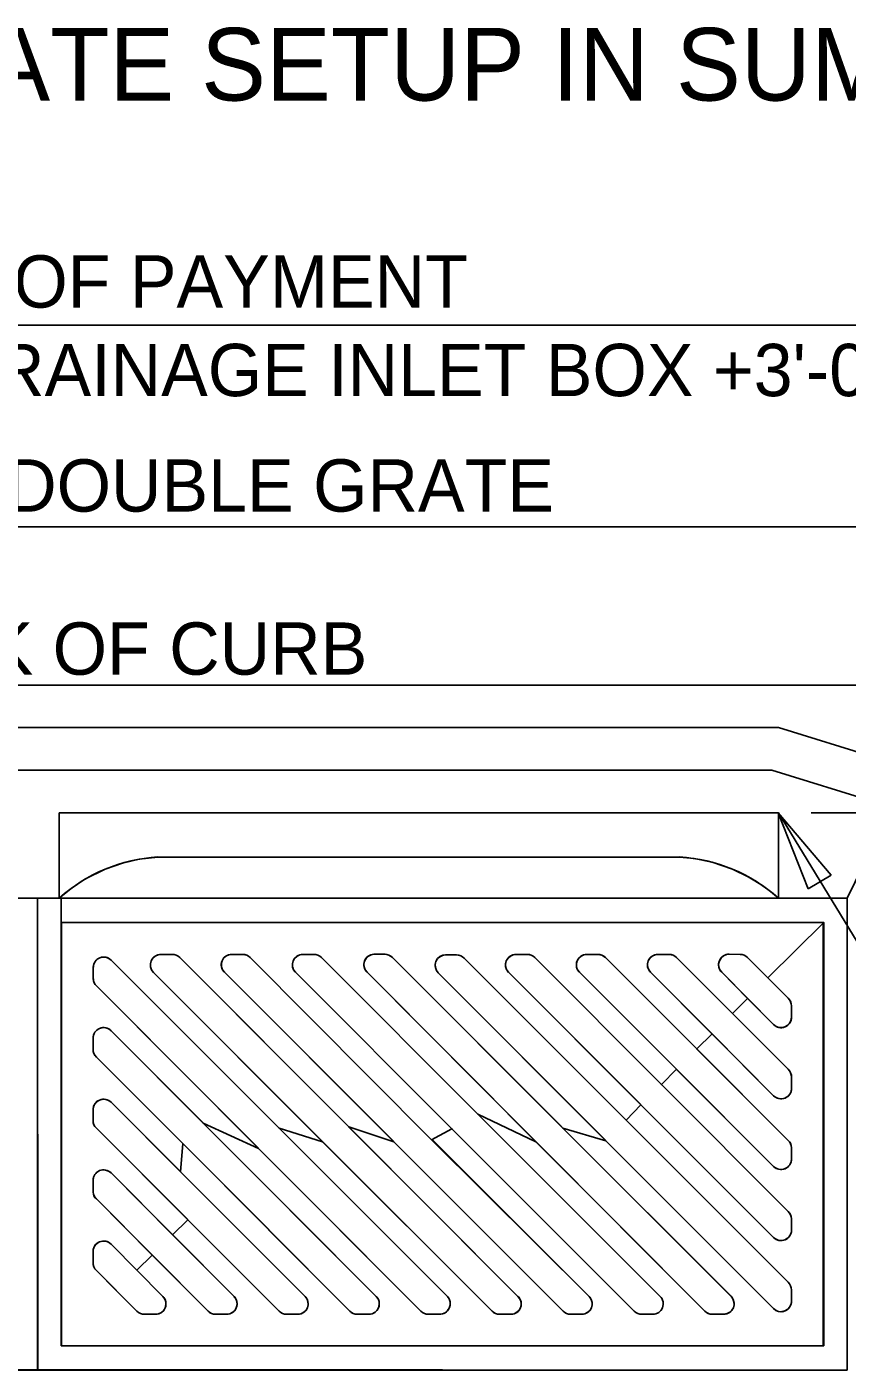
# Model space of a CAD drawing. Extents: x 1.6 to 16.8, y 0.6 to 10.3.
# Drawn here: x 6.551 to 7.963, y 2.2 to 4.512 of the extents above; entities that cross this region are included whole.
import ezdxf

# ---------------------------------------------------------------- set-up
doc = ezdxf.new("R2010")
doc.units = 0
for name, color, linetype in [('SD_P_Dimension Lines', 7, 'Continuous'), ('SD_P_Dimension Text', 7, 'Continuous'), ('SD_P_Prop Hidden Lines', 7, 'Continuous'), ('SD_P_Shading', 7, 'Continuous'), ('SD_P_Subtitles', 7, 'Continuous'), ('SD_X_Exist Hidden Lines', 7, 'Continuous'), ('SH_P_Sheet Border', 7, 'Continuous')]:
    doc.layers.add(name, color=color, linetype=linetype)

msp = doc.modelspace()

# ---------------------------------------------------------------- linework, layer by layer
at = {"layer": 'SD_P_Dimension Lines'}
for p, q in [((3.383, 3.9981), (9.7566, 3.9981)), ((4.9968, 3.6514), (8.1428, 3.6514)), ((7.8447, 3.159), (7.896, 3.0282)), ((7.9356, 3.0519), (7.8447, 3.159)), ((8.2835, 2.4396), (7.8448, 3.159)), ((7.9013, 3.159), (8.3701, 3.159)), ((7.896, 3.0282), (7.9356, 3.0519))]:
    msp.add_line(p, q, dxfattribs=at)
at = {"layer": 'SD_P_Prop Hidden Lines'}
for p, q in [((7.8448, 3.159), (6.6069, 3.159)), ((6.6069, 3.0123), (6.6069, 3.159)), ((7.8448, 3.0123), (7.8448, 3.159)), ((7.8448, 3.0123), (7.8448, 3.159))]:
    msp.add_line(p, q, dxfattribs=at)
at = {"layer": 'SD_P_Shading'}
for points in [[(8.1428, 3.379), (7.9632, 3.0123), (7.9632, 2.1999), (6.5698, 2.1999), (6.5698, 3.0123), (6.6069, 3.0123), (6.6273, 3.0288), (6.651, 3.0446), (6.6858, 3.062), (6.716, 3.0726), (6.7446, 3.0792), (6.7768, 3.083), (7.6749, 3.083), (7.6999, 3.0804), (7.7309, 3.0739), (7.7658, 3.062), (7.793, 3.0489), (7.8175, 3.0338), (7.8315, 3.0234), (7.8448, 3.0123), (7.9632, 3.0123), (8.1428, 3.379), (6.8307, 3.379), (4.9968, 3.379)], [(6.5324, 3.0123), (6.5698, 3.0123), (6.5704, 2.201), (5.1758, 2.2)]]:
    msp.add_lwpolyline(points, dxfattribs=at)
for points in [[(6.5698, 3.0123), (6.5698, 2.2), (5.177, 2.201), (5.1764, 3.0123), (5.2169, 3.0123), (5.2169, 2.242), (6.5287, 2.242), (6.5287, 2.9703), (5.2169, 2.9704), (5.2169, 3.0123)], [(7.9632, 3.0123), (7.9632, 2.2), (6.5704, 2.201), (6.5698, 3.0123), (6.6103, 3.0123), (6.6103, 2.242), (7.9221, 2.242), (7.9221, 2.9703), (6.6103, 2.9704), (6.6103, 3.0123)], [(6.6111, 2.9704), (7.923, 2.9703), (7.8268, 2.875), (7.7918, 2.91), (7.7889, 2.9123), (7.7859, 2.9139), (7.7822, 2.915), (7.7789, 2.9153), (7.7602, 2.9157), (7.7554, 2.9151), (7.7505, 2.9129), (7.7467, 2.9098), (7.7434, 2.9045), (7.742, 2.8994), (7.7423, 2.8936), (7.7442, 2.8886), (7.7472, 2.8846), (7.7918, 2.8396), (7.7656, 2.8138), (7.6694, 2.91), (7.6668, 2.9121), (7.6635, 2.9139), (7.6605, 2.9149), (7.6565, 2.9153), (7.6373, 2.9153), (7.633, 2.9148), (7.6278, 2.9125), (7.624, 2.9093), (7.6208, 2.9041), (7.6196, 2.8992), (7.6197, 2.8942), (7.6217, 2.8886), (7.6248, 2.8846), (7.7306, 2.7784), (7.7044, 2.7526), (7.547, 2.91), (7.5445, 2.912), (7.5411, 2.9139), (7.5377, 2.9149), (7.5341, 2.9153), (7.5149, 2.9153), (7.5101, 2.9146), (7.5054, 2.9126), (7.5012, 2.9089), (7.4984, 2.9041), (7.4971, 2.899), (7.4974, 2.8936), (7.4993, 2.8887), (7.5024, 2.8846), (7.6694, 2.7176), (7.6436, 2.6914), (7.4254, 2.91), (7.4228, 2.9122), (7.4195, 2.9139), (7.4162, 2.9149), (7.4126, 2.9153), (7.3933, 2.9153), (7.3883, 2.9146), (7.3836, 2.9125), (7.3795, 2.909), (7.3765, 2.9041), (7.3753, 2.8997), (7.3753, 2.8945), (7.3769, 2.8893), (7.38, 2.8846), (7.6082, 2.6564), (7.5828, 2.6302), (7.3039, 2.9091), (7.301, 2.9114), (7.298, 2.913), (7.2945, 2.9141), (7.291, 2.9144), (7.2718, 2.9144), (7.2674, 2.9139), (7.2622, 2.9116), (7.2583, 2.9081), (7.2553, 2.9032), (7.2541, 2.8984), (7.2544, 2.8926), (7.2564, 2.8875), (7.2593, 2.8837), (7.5478, 2.5948), (7.474, 2.6166), (7.1804, 2.9102), (7.1774, 2.9126), (7.1745, 2.9141), (7.1711, 2.9152), (7.1675, 2.9155), (7.1486, 2.9155), (7.1441, 2.9148), (7.1393, 2.9126), (7.135, 2.9086), (7.1324, 2.904), (7.1312, 2.8984), (7.1316, 2.894), (7.1335, 2.8889), (7.1369, 2.8846), (7.4276, 2.593), (7.3275, 2.6407), (7.0582, 2.91), (7.0555, 2.9122), (7.0523, 2.9139), (7.0488, 2.915), (7.0453, 2.9153), (7.0261, 2.9153), (7.0212, 2.9146), (7.0165, 2.9124), (7.0122, 2.9086), (7.0096, 2.9041), (7.0084, 2.8991), (7.0087, 2.8936), (7.0104, 2.8888), (7.0136, 2.8846), (7.2829, 2.6153), (7.2479, 2.5961), (6.9358, 2.91), (6.9329, 2.9123), (6.9299, 2.9139), (6.9266, 2.9149), (6.9229, 2.9153), (6.9037, 2.9153), (6.8991, 2.9147), (6.8939, 2.9123), (6.8899, 2.9087), (6.8872, 2.9041), (6.886, 2.8995), (6.8862, 2.8937), (6.8882, 2.8886), (6.8912, 2.8846), (7.1828, 2.593), (7.1054, 2.6184), (6.8143, 2.91), (6.8115, 2.9122), (6.8083, 2.9139), (6.8049, 2.915), (6.8014, 2.9153), (6.7821, 2.9153), (6.7772, 2.9146), (6.7719, 2.9122), (6.7681, 2.9087), (6.7653, 2.9041), (6.764, 2.8991), (6.7642, 2.8941), (6.7659, 2.8888), (6.7688, 2.8846), (7.0604, 2.593), (6.9856, 2.6162), (6.6962, 2.9056), (6.6923, 2.9086), (6.6874, 2.9105), (6.6822, 2.9109), (6.6768, 2.9097), (6.6732, 2.9077), (6.6693, 2.904), (6.6667, 2.8992), (6.6656, 2.8934), (6.6656, 2.8732), (6.666, 2.87), (6.667, 2.8666), (6.6686, 2.8637), (6.6709, 2.861), (6.9502, 2.5812), (6.8549, 2.6249), (6.6962, 2.7841), (6.6922, 2.7871), (6.6871, 2.789), (6.6822, 2.7894), (6.6764, 2.788), (6.6723, 2.7857), (6.6685, 2.7817), (6.6661, 2.777), (6.6651, 2.7712), (6.6651, 2.7519), (6.6655, 2.7483), (6.6667, 2.7447), (6.6683, 2.7417), (6.6709, 2.7386), (6.8195, 2.5899), (6.8156, 2.5414), (6.6962, 2.6608), (6.6923, 2.6637), (6.687, 2.6657), (6.6819, 2.6661), (6.6764, 2.6647), (6.6725, 2.6626), (6.6687, 2.6588), (6.6662, 2.654), (6.6651, 2.6479), (6.6651, 2.6295), (6.6656, 2.6253), (6.6667, 2.6223), (6.6683, 2.6193), (6.6709, 2.6162), (6.8282, 2.4588), (6.802, 2.433), (6.6962, 2.5392), (6.6917, 2.5425), (6.6868, 2.5442), (6.6814, 2.5445), (6.6764, 2.5432), (6.6722, 2.5407), (6.6683, 2.5367), (6.6661, 2.5322), (6.6651, 2.5264), (6.6651, 2.5062), (6.6658, 2.5026), (6.6668, 2.4999), (6.6685, 2.4971), (6.6709, 2.4946), (6.767, 2.398), (6.7408, 2.3718), (6.6962, 2.4168), (6.6919, 2.42), (6.687, 2.4218), (6.6819, 2.4221), (6.6764, 2.4208), (6.6726, 2.4187), (6.6691, 2.4153), (6.6663, 2.4104), (6.6655, 2.4076), (6.6651, 2.4039), (6.6651, 2.3856), (6.6654, 2.3818), (6.6666, 2.3779), (6.6684, 2.3744), (6.6709, 2.3714), (6.7058, 2.3364), (6.7408, 2.3014), (6.7436, 2.2991), (6.7467, 2.2975), (6.7503, 2.2964), (6.7537, 2.2961), (6.7729, 2.2961), (6.7781, 2.2969), (6.783, 2.2992), (6.7868, 2.3028), (6.7894, 2.3073), (6.7907, 2.3127), (6.7905, 2.3172), (6.7887, 2.3223), (6.7854, 2.3268), (6.7408, 2.3718), (6.767, 2.398), (6.8632, 2.3014), (6.8658, 2.2993), (6.8691, 2.2975), (6.8724, 2.2965), (6.875, 2.2962), (6.8953, 2.2961), (6.9006, 2.2969), (6.9057, 2.2994), (6.9096, 2.3033), (6.9118, 2.3073), (6.9131, 2.3128), (6.9127, 2.3179), (6.911, 2.3225), (6.9078, 2.3268), (6.802, 2.433), (6.8282, 2.4588), (6.9856, 2.3014), (6.9884, 2.2992), (6.9915, 2.2975), (6.9945, 2.2965), (6.9985, 2.2961), (7.0178, 2.2961), (7.0234, 2.297), (7.028, 2.2994), (7.0319, 2.3031), (7.0342, 2.3073), (7.0355, 2.3124), (7.0351, 2.3179), (7.0335, 2.3223), (7.0302, 2.3268), (6.8156, 2.5414), (6.8195, 2.5899), (7.1072, 2.3014), (7.1097, 2.2993), (7.1131, 2.2975), (7.1161, 2.2965), (7.1201, 2.2961), (7.1402, 2.2961), (7.1454, 2.2969), (7.1505, 2.2994), (7.1543, 2.3032), (7.1567, 2.3073), (7.1579, 2.3126), (7.1575, 2.3182), (7.1558, 2.3225), (7.1526, 2.3268), (6.8549, 2.6249), (6.9502, 2.5812), (7.2296, 2.3014), (7.2322, 2.2992), (7.2355, 2.2974), (7.2388, 2.2964), (7.2425, 2.296), (7.2609, 2.296), (7.2666, 2.2967), (7.2713, 2.2988), (7.2755, 2.3024), (7.2782, 2.3067), (7.2797, 2.3116), (7.2796, 2.3174), (7.2779, 2.3227), (7.275, 2.3268), (6.9856, 2.6162), (7.0604, 2.593), (7.352, 2.3014), (7.3546, 2.2993), (7.3579, 2.2974), (7.3612, 2.2964), (7.3649, 2.296), (7.385, 2.296), (7.3899, 2.2969), (7.3949, 2.2995), (7.3987, 2.3032), (7.4011, 2.3075), (7.4021, 2.3123), (7.4018, 2.3174), (7.3998, 2.3227), (7.3966, 2.3268), (7.1054, 2.6184), (7.1828, 2.593), (7.4744, 2.3014), (7.4771, 2.2992), (7.4803, 2.2975), (7.4839, 2.2964), (7.4873, 2.2961), (7.5065, 2.2961), (7.5117, 2.2969), (7.5171, 2.2997), (7.5207, 2.3033), (7.523, 2.3073), (7.5242, 2.3119), (7.5241, 2.3164), (7.5227, 2.3215), (7.521, 2.3244), (7.519, 2.3268), (7.2479, 2.5961), (7.2829, 2.6153), (7.5968, 2.3014), (7.5995, 2.2992), (7.6027, 2.2975), (7.6063, 2.2964), (7.6097, 2.2961), (7.6289, 2.2961), (7.6341, 2.2969), (7.6388, 2.2992), (7.6432, 2.3033), (7.6454, 2.3073), (7.6467, 2.3126), (7.6464, 2.3172), (7.6449, 2.3219), (7.6436, 2.3242), (7.6414, 2.3268), (7.3275, 2.6407), (7.4276, 2.593), (7.7183, 2.3014), (7.7211, 2.2991), (7.7243, 2.2975), (7.7276, 2.2964), (7.7312, 2.2961), (7.7505, 2.2961), (7.7564, 2.2971), (7.7611, 2.2995), (7.7649, 2.3032), (7.7673, 2.3073), (7.7685, 2.3119), (7.7684, 2.3174), (7.7666, 2.3227), (7.7634, 2.3272), (7.474, 2.6166), (7.5478, 2.5948), (7.8364, 2.3058), (7.8404, 2.3027), (7.8449, 2.301), (7.8506, 2.3005), (7.8562, 2.3018), (7.8611, 2.3048), (7.8647, 2.3089), (7.8669, 2.3139), (7.8675, 2.3187), (7.8675, 2.3379), (7.8671, 2.3417), (7.8659, 2.3451), (7.8642, 2.3483), (7.8617, 2.3512), (7.5828, 2.6302), (7.6082, 2.6564), (7.8364, 2.4282), (7.8412, 2.4247), (7.8455, 2.4232), (7.851, 2.4229), (7.8562, 2.4242), (7.8608, 2.427), (7.8636, 2.4298), (7.8663, 2.4346), (7.8672, 2.438), (7.8675, 2.4411), (7.8675, 2.4603), (7.8669, 2.4641), (7.8659, 2.4671), (7.8643, 2.4698), (7.8617, 2.4728), (7.6436, 2.6914), (7.6694, 2.7176), (7.8364, 2.5506), (7.841, 2.5472), (7.8455, 2.5456), (7.851, 2.5453), (7.8563, 2.5466), (7.8607, 2.5492), (7.8645, 2.5534), (7.8668, 2.5583), (7.8675, 2.5635), (7.8675, 2.5827), (7.867, 2.5864), (7.866, 2.5893), (7.8644, 2.5922), (7.8617, 2.5952), (7.7044, 2.7526), (7.7306, 2.7784), (7.8364, 2.6721), (7.8413, 2.6686), (7.8457, 2.6672), (7.8508, 2.6669), (7.8562, 2.6682), (7.8614, 2.6714), (7.8649, 2.6756), (7.8666, 2.6795), (7.8675, 2.685), (7.8675, 2.7043), (7.8672, 2.7075), (7.8659, 2.7115), (7.8644, 2.7144), (7.8617, 2.7176), (7.7656, 2.8138), (7.7918, 2.8396), (7.8364, 2.7946), (7.841, 2.7912), (7.8454, 2.7896), (7.8513, 2.7893), (7.8562, 2.7906), (7.8602, 2.7929), (7.8641, 2.7969), (7.8665, 2.8015), (7.8675, 2.8074), (7.8675, 2.8267), (7.8671, 2.8303), (7.866, 2.8339), (7.864, 2.8374), (7.8617, 2.84), (7.8268, 2.875), (7.923, 2.9703), (7.923, 2.242), (6.6111, 2.242)]]:
    msp.add_lwpolyline(points, close=True, dxfattribs=at)
at = {"layer": 'SD_X_Exist Hidden Lines'}
for p, q in [((5.2948, 3.3057), (7.8448, 3.3057)), ((9.6098, 2.7616), (7.8448, 3.3057)), ((5.3059, 3.2323), (7.8337, 3.2323)), ((9.6098, 2.6848), (7.8337, 3.2323))]:
    msp.add_line(p, q, dxfattribs=at)
at = {"layer": 'SH_P_Sheet Border'}
for p, q in [((4.9968, 3.379), (8.1428, 3.379)), ((7.6749, 3.083), (6.7768, 3.083)), ((6.5698, 3.0122), (5.1758, 3.0122)), ((6.5698, 3.0122), (7.9632, 3.0122)), ((6.5698, 3.0122), (6.5698, 2.1999)), ((7.9632, 3.0123), (6.6103, 3.0123)), ((7.9632, 2.1999), (7.9632, 3.0123)), ((6.6103, 2.9704), (7.9227, 2.9704)), ((6.6103, 2.9704), (6.6103, 2.242)), ((7.9227, 2.9704), (7.9227, 2.242)), ((6.8014, 2.9153), (6.7821, 2.9153)), ((6.9229, 2.9153), (6.9037, 2.9153)), ((7.0453, 2.9153), (7.0261, 2.9153)), ((7.1678, 2.9155), (7.1486, 2.9155)), ((7.291, 2.9144), (7.2718, 2.9144)), ((7.4126, 2.9153), (7.3933, 2.9153)), ((7.5341, 2.9153), (7.5149, 2.9153)), ((7.6565, 2.9153), (7.6373, 2.9153)), ((7.7789, 2.9153), (7.7602, 2.9157)), ((6.6656, 2.8732), (6.6656, 2.8934)), ((6.6962, 2.9056), (7.275, 2.3268)), ((6.8143, 2.91), (7.3966, 2.3268)), ((6.9358, 2.91), (7.2479, 2.5961)), ((7.0582, 2.91), (7.3275, 2.6407)), ((7.1804, 2.9102), (7.7638, 2.3268)), ((7.3039, 2.9091), (7.8617, 2.3512)), ((7.4254, 2.91), (7.8617, 2.4728)), ((7.547, 2.91), (7.8617, 2.5952)), ((7.6694, 2.91), (7.8617, 2.7176)), ((7.7918, 2.91), (7.8617, 2.84)), ((6.7688, 2.8846), (7.352, 2.3014)), ((6.8912, 2.8846), (7.4744, 2.3014)), ((7.0136, 2.8846), (7.2829, 2.6153)), ((7.1369, 2.8846), (7.7183, 2.3014)), ((7.2593, 2.8837), (7.8364, 2.3058)), ((7.38, 2.8846), (7.8364, 2.4282)), ((7.5024, 2.8846), (7.8364, 2.5506)), ((7.6248, 2.8846), (7.8364, 2.6721)), ((7.7472, 2.8846), (7.8364, 2.7946)), ((6.6709, 2.861), (7.2296, 2.3014)), ((7.8675, 2.8074), (7.8675, 2.8267)), ((6.6962, 2.7841), (7.0136, 2.4658)), ((6.6651, 2.7519), (6.6651, 2.7712)), ((6.6709, 2.7386), (6.9681, 2.4413)), ((7.8675, 2.685), (7.8675, 2.7043)), ((6.6962, 2.6608), (6.9349, 2.4221)), ((6.6651, 2.6295), (6.6651, 2.6479)), ((7.3275, 2.6407), (7.6414, 2.3268)), ((6.6709, 2.6162), (6.9856, 2.3014)), ((7.2829, 2.6153), (7.5968, 2.3014)), ((7.2488, 2.5969), (7.519, 2.3268)), ((7.8675, 2.5635), (7.8675, 2.5827)), ((6.6651, 2.5062), (6.6651, 2.5264)), ((6.6962, 2.5392), (6.9078, 2.3268)), ((6.6709, 2.4946), (6.8632, 2.3014)), ((7.0136, 2.4658), (7.1526, 2.3268)), ((7.8675, 2.4411), (7.8675, 2.4603)), ((6.9673, 2.4413), (7.1072, 2.3014)), ((6.6962, 2.4168), (6.7854, 2.3268)), ((6.9349, 2.4221), (7.0302, 2.3268)), ((6.6651, 2.3856), (6.6651, 2.4039)), ((6.6709, 2.3714), (6.7408, 2.3014)), ((7.8675, 2.3187), (7.8675, 2.3379)), ((6.7729, 2.2961), (6.7537, 2.2961)), ((6.8953, 2.2961), (6.8761, 2.2961)), ((7.0178, 2.2961), (6.9985, 2.2961)), ((7.1402, 2.2961), (7.1201, 2.2961)), ((7.2609, 2.296), (7.2425, 2.296)), ((7.385, 2.296), (7.3649, 2.296)), ((7.5065, 2.2961), (7.4873, 2.2961)), ((7.6289, 2.2961), (7.6097, 2.2961)), ((7.7505, 2.2961), (7.7312, 2.2961)), ((6.6103, 2.242), (7.9227, 2.242)), ((6.5698, 2.2), (5.1758, 2.2)), ((6.5698, 2.1999), (7.9632, 2.1999))]:
    msp.add_line(p, q, dxfattribs=at)
for centre, radius, start, end in [((6.7935, 2.8038), 0.2798, 93.4178, 131.8195), ((7.6582, 2.8038), 0.2798, 48.1805, 86.5822), ((6.7821, 2.8971), 0.0182, 90, 224.7854), ((6.8014, 2.8971), 0.0182, 45, 90), ((6.9038, 2.8974), 0.0179, 90.3846, 225.3846), ((6.9229, 2.8971), 0.0182, 45, 90), ((7.0262, 2.8974), 0.0179, 90.3846, 225.3846), ((7.0453, 2.8971), 0.0182, 45, 90), ((7.1491, 2.8977), 0.0179, 91.6629, 226.9221), ((7.1675, 2.8973), 0.0182, 45, 90), ((7.2719, 2.8965), 0.0179, 90.3846, 225.3846), ((7.291, 2.8962), 0.0182, 45, 90), ((7.3933, 2.8971), 0.0182, 90, 224.8887), ((7.4126, 2.8971), 0.0182, 45, 90), ((7.515, 2.8974), 0.0179, 90.3446, 225.4246), ((7.5341, 2.8971), 0.0182, 45, 90), ((7.6374, 2.8974), 0.0179, 90.3846, 225.3846), ((7.6565, 2.8971), 0.0182, 45, 90), ((7.7602, 2.8975), 0.0183, 89.9103, 224.6783), ((7.7789, 2.8971), 0.0182, 45, 90), ((6.6835, 2.8931), 0.0178, 44.3014, 179.3014), ((6.6831, 2.8735), 0.0174, 180.7544, 225.6427), ((7.8485, 2.8264), 0.019, 0.8217, 45.8217), ((7.8493, 2.8074), 0.0182, 224.9478, 0), ((6.6833, 2.7712), 0.0182, 45, 180), ((6.6841, 2.7522), 0.019, 180.7976, 225.7976), ((7.8485, 2.704), 0.019, 0.7976, 45.7976), ((7.8493, 2.685), 0.0182, 225, 0), ((6.6833, 2.6479), 0.0182, 45, 180), ((6.684, 2.6298), 0.0189, 180.687, 225.9082), ((7.8495, 2.582), 0.018, 2.3121, 47.3121), ((6.6833, 2.5264), 0.0182, 45, 180), ((7.8493, 2.5635), 0.0182, 224.843, 0), ((6.682, 2.5074), 0.0169, 183.8604, 228.8604), ((7.8496, 2.4596), 0.0179, 2.2405, 47.2405), ((7.8493, 2.4411), 0.0182, 225, 0), ((6.6833, 2.4039), 0.0182, 45, 180), ((6.6852, 2.3854), 0.0201, 179.5436, 224.4679), ((7.8485, 2.3376), 0.019, 0.7976, 45.7976), ((6.7728, 2.314), 0.0179, 270.3846, 45.3846), ((6.8952, 2.314), 0.0179, 270.3393, 45.3393), ((7.0176, 2.314), 0.0179, 270.3846, 45.3846), ((7.14, 2.314), 0.0179, 270.3846, 45.3846), ((7.2616, 2.3143), 0.0183, 267.7005, 42.7005), ((7.3844, 2.3138), 0.0178, 271.879, 46.879), ((7.5064, 2.314), 0.0179, 270.3846, 45.3846), ((7.6288, 2.314), 0.0179, 270.2929, 45.2929), ((7.7505, 2.3143), 0.0182, 270, 45), ((7.8493, 2.3187), 0.0182, 225, 0), ((6.7537, 2.3143), 0.0182, 225, 270), ((6.8761, 2.3143), 0.0182, 225.0894, 270), ((6.9985, 2.3143), 0.0182, 225, 270), ((7.1201, 2.3143), 0.0182, 225, 270), ((7.2425, 2.3143), 0.0182, 224.8794, 270), ((7.3649, 2.3143), 0.0182, 224.8422, 270), ((7.4873, 2.3143), 0.0182, 225.1108, 270), ((7.6097, 2.3143), 0.0182, 225.1807, 270), ((7.7312, 2.3143), 0.0182, 225, 270)]:
    msp.add_arc(centre, radius, start, end, dxfattribs=at)

# ---------------------------------------------------------------- texts
at = {"layer": 'SD_P_Dimension Text'}
for s, p in [('LIMITS OF PAYMENT', (6.1067, 4.0285)), ('OUTSIDE OF DRAINAGE INLET BOX +3\'-0"', (5.639, 3.8761)), ('88" FOR DOUBLE GRATE', (6.0181, 3.6774)), ('BACK OF CURB', (6.2345, 3.3967))]:
    msp.add_text(s, height=0.09, dxfattribs=at).set_placement(p)
at = {"layer": 'SD_P_Subtitles'}
msp.add_text('DOUBLE GRATE SETUP IN SUMP', height=0.125, dxfattribs=at).set_placement((5.4952, 4.3848))

doc.saveas('drawing.dxf')
